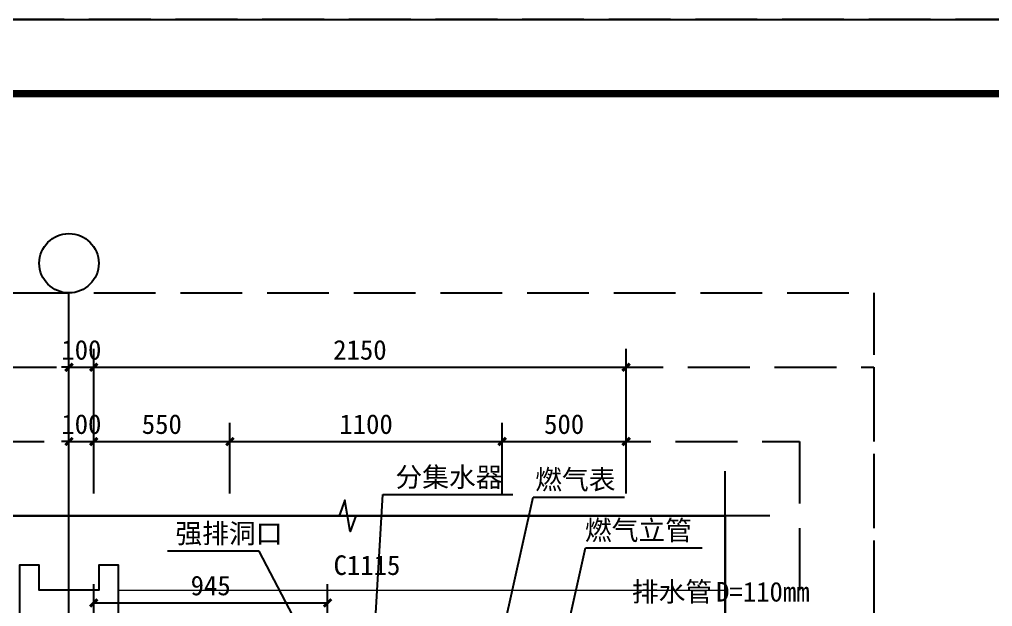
# Model space of a CAD drawing. Header units: millimetres. Extents: x -15 to 66915, y -15 to 18798.
# Drawn here: x 13850 to 17780, y 15448 to 17820 of the extents above; entities that cross this region are included whole.
import ezdxf
from ezdxf.enums import TextEntityAlignment as Align
from ezdxf.xclip import XClip

# ---------------------------------------------------------------- set-up
doc = ezdxf.new("R2010")
doc.units = ezdxf.units.MM
doc.header["$LTSCALE"] = 1000
doc.header["$XCLIPFRAME"] = 2
doc.linetypes.add('1#2#楼$0$DOTE', pattern=[2.42, 2, -0.2, 0.02, -0.2])
doc.linetypes.add('DASH', pattern=[0.35, 0.25, -0.1])
doc.layers.get('Defpoints').update_dxf_attribs({"color": 4, "linetype": 'DASH'})
for name, color, linetype in [('1#2#楼$0$A-ANNO-AXIS', 3, 'Continuous'), ('1#2#楼$0$A-ANNO-DIMS', 3, 'Continuous'), ('1#2#楼$0$A-ANNO-DOTE', 10, '1#2#楼$0$DOTE'), ('1#2#楼$0$A-ANNO-IDEN', 3, 'Continuous'), ('1#2#楼$0$A-ANNO-SYMB', 3, 'Continuous'), ('1#2#楼$0$A-ANNO-TEXT', 7, 'Continuous'), ('1#2#楼$0$A-DOOR-IDEN', 53, 'Continuous'), ('160-XJ-JF$0$1#2#住宅楼 平面图$0$A-00-HX-113-wall-01Y$0$HRAL', 31, 'Continuous'), ('A1-无手签$0$A-ANNO-TTLB', 7, 'Continuous'), ('AXIS_TEXT', 7, 'Continuous')]:
    doc.layers.add(name, color=color, linetype=linetype)
doc.layers.add('160-XJ-JF$0$1#2#住宅楼 平面图$0$A-00-15-1#-PM-2F$0$00-装饰-看', color=46, linetype='Continuous', lineweight=5)
doc.styles.add('1#2#楼$0$_TCH_DIM', font='')
doc.styles.add('1#2#楼$0$_TCH_DIM_T3', font='')
doc.styles.add('1#2#楼$0$_TCH_WINDOW', font='')
doc.styles.add('COMPLEX', font='COMPLEX')
doc.styles.get('1#2#楼$0$_TCH_DIM').set_extended_font_data('SimSun')
doc.styles.get('1#2#楼$0$_TCH_DIM_T3').set_extended_font_data('SimSun')
doc.styles.get('1#2#楼$0$_TCH_WINDOW').set_extended_font_data('SimSun')
doc.dimstyles.new('1#2#楼$0$_TCH_ARCH&&30', dxfattribs={"dimtxt": 79.303797, "dimasz": 30, "dimexe": 75, "dimexo": 90, "dimgap": 30, "dimtad": 1, "dimdec": 0, "dimzin": 0, "dimdsep": 46, "dimtxsty": '1#2#楼$0$_TCH_DIM_T3', "dimblk": '1#2#楼$0$_ArchTick', "dimcen": 0.09, "dimclrt": 7, "dimazin": 2, "dimtfac": 1, "dimtdec": 0, "dimtix": 1, "dimtmove": 2, "dimatfit": 3, "dimfxl": 100, "dimtolj": 1, "dimtzin": 0, "dimarcsym": 0})

# ---------------------------------------------------------------- blocks, each defined once
blk = doc.blocks.new('160-XJ-JF')
at = {"layer": '160-XJ-JF$0$1#2#住宅楼 平面图$0$A-00-15-1#-PM-2F$0$00-装饰-看', "linetype": 'ByBlock'}
blk.add_lwpolyline([(600, 8000), (600, 11450, 0.414214), (300, 11750), (-8900, 11750)], format="xyb", dxfattribs=at)
blk.add_lwpolyline([(-16850, 11650), (-25300, 11650)], dxfattribs=at)
at = {"layer": '160-XJ-JF$0$1#2#住宅楼 平面图$0$A-00-HX-113-wall-01Y$0$HRAL'}
blk.add_lwpolyline([(-16850, 11420), (-16850, 11750), (-16770, 11750), (-16770, 11650), (-16530, 11650), (-16530, 11750), (-16450, 11750), (-16450, 11420)], dxfattribs=at)
blk = doc.blocks.new('1#2#楼$0$BGTVF')
at = {"xscale": -1}
blk.add_blockref('160-XJ-JF', (-16650, -11200), dxfattribs=at)
blk = doc.blocks.new('1#2#楼$0$GTFBGF')
at = {"xscale": -1}
blk.add_blockref('160-XJ-JF', (-9250, -11300), dxfattribs=at)
blk = doc.blocks.new('1#2#楼$0$HTGYBHG')
for points in [[(0, 17820), (25230, 17820), (25230, 0), (0, 0)], [(750, 300), (22980, 300), (22980, 17520), (750, 17520)]]:
    blk.add_lwpolyline(points, close=True)
blk = doc.blocks.new('1#2#楼$0$_ArchTick')
at = {"color": 0, "linetype": 'ByBlock', "const_width": 0.4}
blk.add_lwpolyline([(-0.5, -0.5), (0.5, 0.5)], dxfattribs=at)
blk = doc.blocks.new('*D496')
at = {"layer": '1#2#楼$0$A-ANNO-DIMS', "color": 0, "lineweight": -2, "transparency": 16777216}
for p, q in [((14050, 15905.1), (14050, 16190.1)), ((14150, 15905.1), (14150, 16190.1)), ((14050, 16115.1), (14020, 16115.1)), ((14050, 16115.1), (14150, 16115.1)), ((14150, 16115.1), (14180, 16115.1))]:
    blk.add_line(p, q, dxfattribs=at)
at = {"layer": 'Defpoints', "color": 0, "transparency": 16777216}
for p in [(14150, 16115.1), (14050, 15815.1), (14150, 15815.1)]:
    blk.add_point(p, dxfattribs=at)
at = {"layer": '1#2#楼$0$A-ANNO-DIMS', "color": 0, "lineweight": -2, "transparency": 16777216, "xscale": 30, "yscale": 30, "zscale": 30}
blk.add_blockref('1#2#楼$0$_ArchTick', (14050, 16115.1), dxfattribs=at)
at = {"layer": '1#2#楼$0$A-ANNO-DIMS', "color": 0, "lineweight": -2, "transparency": 16777216, "xscale": 30, "yscale": 30, "zscale": 30, "rotation": 180}
blk.add_blockref('1#2#楼$0$_ArchTick', (14150, 16115.1), dxfattribs=at)
at = {"layer": '1#2#楼$0$A-ANNO-DIMS', "color": 7, "transparency": 16777216, "insert": (14100, 16184.8), "char_height": 79.3, "attachment_point": 5, "style": '1#2#楼$0$_TCH_DIM_T3'}
blk.add_mtext('\\A1;100', dxfattribs=at)
blk = doc.blocks.new('*D497')
at = {"layer": '1#2#楼$0$A-ANNO-DIMS', "color": 0, "lineweight": -2, "transparency": 16777216}
for p, q in [((14150, 15905.1), (14150, 16190.1)), ((14700, 15905.1), (14700, 16190.1)), ((14150, 16115.1), (14700, 16115.1))]:
    blk.add_line(p, q, dxfattribs=at)
at = {"layer": 'Defpoints', "color": 0, "transparency": 16777216}
for p in [(14700, 16115.1), (14150, 15815.1), (14700, 15815.1)]:
    blk.add_point(p, dxfattribs=at)
at = {"layer": '1#2#楼$0$A-ANNO-DIMS', "color": 0, "lineweight": -2, "transparency": 16777216, "xscale": 30, "yscale": 30, "zscale": 30, "rotation": 180}
blk.add_blockref('1#2#楼$0$_ArchTick', (14150, 16115.1), dxfattribs=at)
at = {"layer": '1#2#楼$0$A-ANNO-DIMS', "color": 0, "lineweight": -2, "transparency": 16777216, "xscale": 30, "yscale": 30, "zscale": 30}
blk.add_blockref('1#2#楼$0$_ArchTick', (14700, 16115.1), dxfattribs=at)
at = {"layer": '1#2#楼$0$A-ANNO-DIMS', "color": 7, "transparency": 16777216, "insert": (14425, 16184.8), "char_height": 79.3, "attachment_point": 5, "style": '1#2#楼$0$_TCH_DIM_T3'}
blk.add_mtext('\\A1;550', dxfattribs=at)
blk = doc.blocks.new('*D498')
at = {"layer": '1#2#楼$0$A-ANNO-DIMS', "color": 0, "lineweight": -2, "transparency": 16777216}
for p, q in [((14700, 15905.1), (14700, 16190.1)), ((15799.7, 15905.1), (15799.7, 16190.1)), ((14700, 16115.1), (15799.7, 16115.1))]:
    blk.add_line(p, q, dxfattribs=at)
at = {"layer": 'Defpoints', "color": 0, "transparency": 16777216}
for p in [(15799.7, 16115.1), (14700, 15815.1), (15799.7, 15815.1)]:
    blk.add_point(p, dxfattribs=at)
at = {"layer": '1#2#楼$0$A-ANNO-DIMS', "color": 0, "lineweight": -2, "transparency": 16777216, "xscale": 30, "yscale": 30, "zscale": 30, "rotation": 180}
blk.add_blockref('1#2#楼$0$_ArchTick', (14700, 16115.1), dxfattribs=at)
at = {"layer": '1#2#楼$0$A-ANNO-DIMS', "color": 0, "lineweight": -2, "transparency": 16777216, "xscale": 30, "yscale": 30, "zscale": 30}
blk.add_blockref('1#2#楼$0$_ArchTick', (15799.7, 16115.1), dxfattribs=at)
at = {"layer": '1#2#楼$0$A-ANNO-DIMS', "color": 7, "transparency": 16777216, "insert": (15249.8, 16184.8), "char_height": 79.3, "attachment_point": 5, "style": '1#2#楼$0$_TCH_DIM_T3'}
blk.add_mtext('\\A1;1100', dxfattribs=at)
blk = doc.blocks.new('*D499')
at = {"layer": '1#2#楼$0$A-ANNO-DIMS', "color": 0, "lineweight": -2, "transparency": 16777216}
for p, q in [((15799.7, 15905.1), (15799.7, 16190.1)), ((16300, 15905.1), (16300, 16190.1)), ((15799.7, 16115.1), (16300, 16115.1))]:
    blk.add_line(p, q, dxfattribs=at)
at = {"layer": 'Defpoints', "color": 0, "transparency": 16777216}
for p in [(16300, 16115.1), (15799.7, 15815.1), (16300, 15815.1)]:
    blk.add_point(p, dxfattribs=at)
at = {"layer": '1#2#楼$0$A-ANNO-DIMS', "color": 0, "lineweight": -2, "transparency": 16777216, "xscale": 30, "yscale": 30, "zscale": 30, "rotation": 180}
blk.add_blockref('1#2#楼$0$_ArchTick', (15799.7, 16115.1), dxfattribs=at)
at = {"layer": '1#2#楼$0$A-ANNO-DIMS', "color": 0, "lineweight": -2, "transparency": 16777216, "xscale": 30, "yscale": 30, "zscale": 30}
blk.add_blockref('1#2#楼$0$_ArchTick', (16300, 16115.1), dxfattribs=at)
at = {"layer": '1#2#楼$0$A-ANNO-DIMS', "color": 7, "transparency": 16777216, "insert": (16049.8, 16184.8), "char_height": 79.3, "attachment_point": 5, "style": '1#2#楼$0$_TCH_DIM_T3'}
blk.add_mtext('\\A1;500', dxfattribs=at)
blk = doc.blocks.new('_AXISO')
blk.add_circle((0, 0), 0.5)
at = {"layer": 'AXIS_TEXT', "style": 'COMPLEX', "width": 1.041667}
blk.add_attdef('A', text='', height=0.56, dxfattribs=at).set_placement((-0.25, -0.28), (0.25, -0.28), align=Align.FIT)
blk = doc.blocks.new('*D500')
at = {"layer": '1#2#楼$0$A-ANNO-DIMS', "color": 0, "lineweight": -2, "transparency": 16777216}
for p, q in [((14050, 15905.1), (14050, 16490.1)), ((14150, 15905.1), (14150, 16490.1)), ((14050, 16415.1), (14020, 16415.1)), ((14050, 16415.1), (14150, 16415.1)), ((14150, 16415.1), (14180, 16415.1))]:
    blk.add_line(p, q, dxfattribs=at)
at = {"layer": 'Defpoints', "color": 0, "transparency": 16777216}
for p in [(14150, 16415.1), (14050, 15815.1), (14150, 15815.1)]:
    blk.add_point(p, dxfattribs=at)
at = {"layer": '1#2#楼$0$A-ANNO-DIMS', "color": 0, "lineweight": -2, "transparency": 16777216, "xscale": 30, "yscale": 30, "zscale": 30}
blk.add_blockref('1#2#楼$0$_ArchTick', (14050, 16415.1), dxfattribs=at)
at = {"layer": '1#2#楼$0$A-ANNO-DIMS', "color": 0, "lineweight": -2, "transparency": 16777216, "xscale": 30, "yscale": 30, "zscale": 30, "rotation": 180}
blk.add_blockref('1#2#楼$0$_ArchTick', (14150, 16415.1), dxfattribs=at)
at = {"layer": '1#2#楼$0$A-ANNO-DIMS', "color": 7, "transparency": 16777216, "insert": (14100, 16484.8), "char_height": 79.3, "attachment_point": 5, "style": '1#2#楼$0$_TCH_DIM_T3'}
blk.add_mtext('\\A1;100', dxfattribs=at)
blk = doc.blocks.new('*D501')
at = {"layer": '1#2#楼$0$A-ANNO-DIMS', "color": 0, "lineweight": -2, "transparency": 16777216}
for p, q in [((14150, 15905.1), (14150, 16490.1)), ((16300, 15905.1), (16300, 16490.1)), ((14150, 16415.1), (16300, 16415.1))]:
    blk.add_line(p, q, dxfattribs=at)
at = {"layer": 'Defpoints', "color": 0, "transparency": 16777216}
for p in [(16300, 16415.1), (14150, 15815.1), (16300, 15815.1)]:
    blk.add_point(p, dxfattribs=at)
at = {"layer": '1#2#楼$0$A-ANNO-DIMS', "color": 0, "lineweight": -2, "transparency": 16777216, "xscale": 30, "yscale": 30, "zscale": 30, "rotation": 180}
blk.add_blockref('1#2#楼$0$_ArchTick', (14150, 16415.1), dxfattribs=at)
at = {"layer": '1#2#楼$0$A-ANNO-DIMS', "color": 0, "lineweight": -2, "transparency": 16777216, "xscale": 30, "yscale": 30, "zscale": 30}
blk.add_blockref('1#2#楼$0$_ArchTick', (16300, 16415.1), dxfattribs=at)
at = {"layer": '1#2#楼$0$A-ANNO-DIMS', "color": 7, "transparency": 16777216, "insert": (15225, 16484.8), "char_height": 79.3, "attachment_point": 5, "style": '1#2#楼$0$_TCH_DIM_T3'}
blk.add_mtext('\\A1;2150', dxfattribs=at)
blk = doc.blocks.new('*D939')
at = {"layer": '1#2#楼$0$A-ANNO-DIMS', "color": 0, "lineweight": -2, "transparency": 16777216}
for p, q in [((14150, 15055.1), (14150, 15538.2)), ((15094.6, 15055.1), (15094.6, 15538.2)), ((14150, 15463.2), (15094.6, 15463.2))]:
    blk.add_line(p, q, dxfattribs=at)
at = {"layer": 'Defpoints', "color": 0, "transparency": 16777216}
for p in [(15094.6, 15463.2), (14150, 14965.1), (15094.6, 14965.1)]:
    blk.add_point(p, dxfattribs=at)
at = {"layer": '1#2#楼$0$A-ANNO-DIMS', "color": 0, "lineweight": -2, "transparency": 16777216, "xscale": 30, "yscale": 30, "zscale": 30, "rotation": 180}
blk.add_blockref('1#2#楼$0$_ArchTick', (14150, 15463.2), dxfattribs=at)
at = {"layer": '1#2#楼$0$A-ANNO-DIMS', "color": 0, "lineweight": -2, "transparency": 16777216, "xscale": 30, "yscale": 30, "zscale": 30}
blk.add_blockref('1#2#楼$0$_ArchTick', (15094.6, 15463.2), dxfattribs=at)
at = {"layer": '1#2#楼$0$A-ANNO-DIMS', "color": 7, "transparency": 16777216, "insert": (14622.3, 15532.9), "char_height": 79.3, "attachment_point": 5, "style": '1#2#楼$0$_TCH_DIM_T3'}
blk.add_mtext('\\A1;945', dxfattribs=at)
blk = doc.blocks.new('3#~5#楼')
at = {"layer": 'Defpoints'}
for points in [[(0, 17820), (25230, 17820), (25230, 0), (0, 0)], [(750, 300), (22980, 300), (22980, 17520), (750, 17520)]]:
    blk.add_lwpolyline(points, close=True, dxfattribs=at)
blk = doc.blocks.new('厨卫大样-无障碍')
at = {"layer": 'Defpoints'}
for points in [[(0, 0), (25230, 0), (25230, 17820), (0, 17820)], [(750, 300), (22980, 300), (22980, 17520), (750, 17520)]]:
    blk.add_lwpolyline(points, close=True, dxfattribs=at)
blk = doc.blocks.new('1#2#楼')
at = {"layer": '1#2#楼$0$A-ANNO-IDEN'}
for p, q in [((15317.5, 15900.4), (15842.9, 15900.4)), ((15924.4, 15890.3), (16294.2, 15890.3))]:
    blk.add_line(p, q, dxfattribs=at)
ref = blk.add_blockref('1#2#楼$0$BGTVF', (14050, 15065.1))
XClip(ref).set_block_clipping_path([(-400, -3600), (2650.0000000001, 750.005130654)])
ref = blk.add_blockref('1#2#楼$0$GTFBGF', (21330, 15062.7))
XClip(ref).set_block_clipping_path([(-2949.9999658207, -3599.9999999722), (499.9999816445, 750.0044523256)])
at = {"layer": '1#2#楼$0$A-ANNO-AXIS', "xscale": 240, "yscale": 240, "zscale": 240}
blk.add_blockref('_AXISO', (14050, 16835.1), dxfattribs=at)
at = {"layer": '1#2#楼$0$A-ANNO-TEXT', "color": 7, "style": '1#2#楼$0$_TCH_DIM'}
for s, p in [('分集水器', (15368.4, 15931.9)), ('燃气表', (15932.7, 15921.8))]:
    blk.add_text(s, height=79.3, dxfattribs=at).set_placement(p)
at = {"layer": '1#2#楼$0$A-ANNO-AXIS'}
blk.add_line((14050, 15815.1), (14050, 16715.1), dxfattribs=at)
at = {"layer": '1#2#楼$0$A-ANNO-DOTE'}
blk.add_lwpolyline([(14050, 11465.1), (14050, 15815.1)], dxfattribs=at)
at = {"layer": '1#2#楼$0$A-ANNO-IDEN'}
for p, q in [((15257.8, 14874.7), (15317.5, 15900.4)), ((15679.8, 14789.4), (15924.4, 15890.3)), ((15950, 14859.3), (16136.6, 15685.5)), ((16136.6, 15685.5), (16607.6, 15685.5)), ((14818, 15672.7), (14448.2, 15672.7)), ((15106.6, 15122.1), (14818, 15672.7))]:
    blk.add_line(p, q, dxfattribs=at)
at = {"layer": '1#2#楼$0$A-ANNO-SYMB'}
for points in [[(16700, 11285.1), (16700, 13606.4), (16637, 13629.3), (16763, 13651.5), (16700, 13673.9), (16700, 15995.1)], [(16880, 15815.1), (15208.7, 15815.1), (15185.8, 15752.1), (15163.6, 15878.1), (15141.2, 15815.1), (13470, 15815.1)]]:
    blk.add_lwpolyline(points, dxfattribs=at)
at = {"layer": 'Defpoints'}
for points in [[(17300, 10565.1), (12750, 10565.1), (12750, 16715.1), (17300, 16715.1)], [(17300, 10865.1), (13050, 10865.1), (13050, 16415.1), (17300, 16415.1)], [(17000, 11165.1), (13350, 11165.1), (13350, 16115.1), (17000, 16115.1)]]:
    blk.add_lwpolyline(points, close=True, dxfattribs=at)
at = {"layer": 'Defpoints', "ltscale": 800}
blk.add_lwpolyline([(16700, 11465.1), (13650, 11465.1), (13650, 15815.1), (16700, 15815.1)], close=True, dxfattribs=at)
at = {"layer": 'Defpoints'}
blk.add_blockref('1#2#楼$0$HTGYBHG', (0, 0), dxfattribs=at)
at = {"layer": '1#2#楼$0$A-ANNO-TEXT', "color": 7, "style": '1#2#楼$0$_TCH_DIM'}
for s, p in [('燃气立管', (16133.5, 15717)), ('强排洞口', (14479.7, 15704.2)), ('排水管', (16323.2, 15468.6)), ('D=110mm', (16663.5, 15468.6))]:
    blk.add_text(s, height=79.3, dxfattribs=at).set_placement(p)
at = {"layer": '1#2#楼$0$A-DOOR-IDEN', "style": '1#2#楼$0$_TCH_WINDOW'}
blk.add_text('C1115', height=79.3, dxfattribs=at).set_placement((15118.6, 15575.9))
at = {"layer": '1#2#楼$0$A-ANNO-DIMS'}
for p1, p2, distance, picture, middle in [((14050, 15815.1), (14150, 15815.1), 600, '*D500', (14100, 16484.8)), ((14150, 15815.1), (16300, 15815.1), 600, '*D501', (15225, 16484.8)), ((14050, 15815.1), (14150, 15815.1), 300, '*D496', (14100, 16184.8)), ((14150, 15815.1), (14700, 15815.1), 300, '*D497', (14425, 16184.8)), ((14700, 15815.1), (15799.7, 15815.1), 300, '*D498', (15249.8, 16184.8)), ((15799.7, 15815.1), (16300, 15815.1), 300, '*D499', (16049.8, 16184.8)), ((14150, 14965.1), (15094.6, 14965.1), 498.1, '*D939', (14622.3, 15532.9))]:
    dim = blk.add_aligned_dim(p1=p1, p2=p2, distance=distance, dimstyle='1#2#楼$0$_TCH_ARCH&&30', dxfattribs=at)
    dim.commit()
    dim.dimension.update_dxf_attribs({"geometry": picture, "text_midpoint": middle})

msp = doc.modelspace()

# ---------------------------------------------------------------- block references
msp.add_blockref('1#2#楼', (0, 0))

# ---------------------------------------------------------------- next in the draw order: block references
msp.add_blockref('3#~5#楼', (0, 0))

# ---------------------------------------------------------------- next in the draw order: block references
msp.add_blockref('厨卫大样-无障碍', (0, 0))

# ---------------------------------------------------------------- next in the draw order: linework, layer by layer
at = {"layer": 'A1-无手签$0$A-ANNO-TTLB'}
msp.add_lwpolyline([(0, 0), (0, 17820), (25230, 17820), (25230, 0)], close=True, dxfattribs=at)
at = {"layer": 'A1-无手签$0$A-ANNO-TTLB', "const_width": 30}
msp.add_lwpolyline([(750, 300), (24930, 300), (24930, 17520), (750, 17520)], close=True, dxfattribs=at)

doc.saveas('drawing.dxf')
